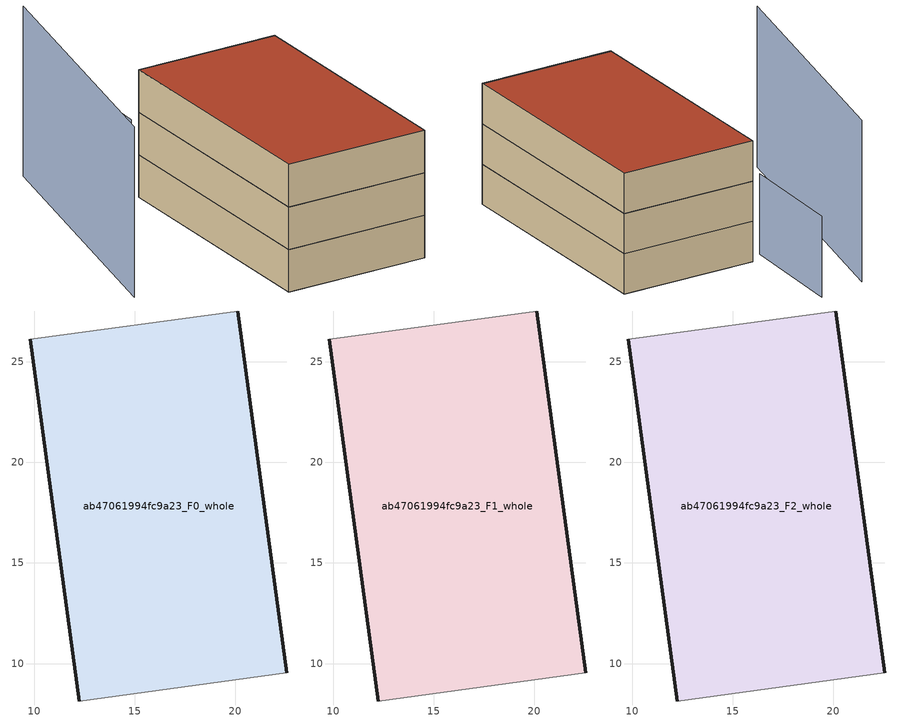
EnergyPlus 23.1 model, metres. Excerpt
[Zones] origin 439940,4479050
ab47061994fc9a23_F0_whole
 floor ground (EU_floor_Construction): 22.55,9.54 20.12,27.53 9.82,26.13 12.25,8.14 z0
 wall outside (EU_wall_Construction): 12.25,8.14 9.82,26.13 / 20.12,27.53 22.55,9.54 z0:3
 wall adiabatic (EU_wall_Construction): 22.55,9.54 12.25,8.14 / 9.82,26.13 20.12,27.53 z0:3
ab47061994fc9a23_F1_whole
 floor to ab47061994fc9a23_F0_whole (EU_floor_Construction): 22.55,9.54 20.12,27.53 9.81,26.13 12.25,8.14 z3
 wall outside (EU_wall_Construction): 12.25,8.14 9.82,26.13 / 20.12,27.53 22.55,9.54 z3:6
 wall adiabatic (EU_wall_Construction): 22.55,9.54 12.25,8.14 / 9.82,26.13 20.12,27.53 z3:6
ab47061994fc9a23_F2_whole
 floor to ab47061994fc9a23_F1_whole (EU_floor_Construction): 22.55,9.54 20.12,27.53 9.81,26.13 12.25,8.14 z6
 wall outside (EU_wall_Construction): 12.25,8.14 9.82,26.13 / 20.12,27.53 22.55,9.54 z6:9
 wall adiabatic (EU_wall_Construction): 22.55,9.54 12.25,8.14 / 9.82,26.13 20.12,27.53 z6:9
 roof outside (EU_roof_Construction): 20.12,27.53 22.55,9.54 12.25,8.14 9.82,26.13 z9
shading: 8.86,25.17 8.07,33.57 z0:6; 4.46,32.31 2.86,11.57 z0:12
[Building]
EU S2 Campaign: North Axis=0; Terrain=City; Solar Distribution=FullExterior
[Site:Location]
Madrid: Latitude=40.5; Longitude=-3.5; Time Zone=1; Elevation=609
[SizingPeriod:WeatherFileDays]
AnnualSizingPeriod: Begin Month=1; Begin Day of Month=1; End Month=12; End Day of Month=31; Day of Week for Start Day=Monday; Use Weather File Daylight Saving Period=No; Use Weather File Rain and Snow Indicators=No
[MATERIAL]
EU_InternalMass_Material: Roughness=MediumRough; Thickness=0.1; Conductivity=1; Density=1800; Specific Heat=900; Thermal Absorptance=0.9; Solar Absorptance=0.7; Visible Absorptance=0.7
[MATERIAL:NOMASS] Roughness=MediumRough; Thermal Absorptance=0.9; Solar Absorptance=0.7; Visible Absorptance=0.7
Name | Thermal Resistance
EU_wall_NoMass | 1.60022
EU_roof_NoMass | 1.57597
EU_floor_NoMass | 0.470652
[CONSTRUCTION]
EU_wall_Construction: EU_wall_NoMass
EU_roof_Construction: EU_roof_NoMass
EU_floor_Construction: EU_floor_NoMass
EU_InternalMass_Construction: EU_InternalMass_Material
[ZONE] Type=1; Multiplier=1; Ceiling Height=autocalculate; Volume=566.351; Floor Area=autocalculate; Part of Total Floor Area=Yes
ab47061994fc9a23_F0_whole; ab47061994fc9a23_F1_whole; ab47061994fc9a23_F2_whole
[INTERNALMASS] Construction=EU_InternalMass_Construction; Surface Area=188.784
Name | Zone or ZoneList
ab47061994fc9a23_F0_whole_EU_InternalMass | ab47061994fc9a23_F0_whole
ab47061994fc9a23_F1_whole_EU_InternalMass | ab47061994fc9a23_F1_whole
ab47061994fc9a23_F2_whole_EU_InternalMass | ab47061994fc9a23_F2_whole
[OTHEREQUIPMENT] Fuel Type=Electricity; Design Level Calculation Method=Watts/Area; Power per Zone Floor Area=1; Fraction Latent=0; Fraction Radiant=0; Fraction Lost=0; Carbon Dioxide Generation Rate=0; EndUse Subcategory=EU_Step8_InternalGains
Name | Zone or ZoneList or Space or SpaceList | Schedule
EU_Step8_InternalGain_ab47061994fc9a23_F0_whole_f000 | ab47061994fc9a23_F0_whole | EU_Step8_GainSchedule_ab47061994fc9a23_F0_whole_f000
EU_Step8_InternalGain_ab47061994fc9a23_F1_whole_f000 | ab47061994fc9a23_F1_whole | EU_Step8_GainSchedule_ab47061994fc9a23_F1_whole_f000
EU_Step8_InternalGain_ab47061994fc9a23_F2_whole_f000 | ab47061994fc9a23_F2_whole | EU_Step8_GainSchedule_ab47061994fc9a23_F2_whole_f000
[ZONEVENTILATION:DESIGNFLOWRATE] Schedule=EU_AlwaysOn; Design Flow Rate Calculation Method=AirChanges/Hour; Air Changes per Hour=0.480704; Ventilation Type=Natural; Fan Pressure Rise=0; Fan Total Efficiency=1; Constant Term Coefficient=1; Temperature Term Coefficient=0; Velocity Term Coefficient=0; Velocity Squared Term Coefficient=0; Minimum Indoor Temperature=-100; Maximum Indoor Temperature=100; Delta Temperature=-100; Minimum Outdoor Temperature=-100; Maximum Outdoor Temperature=100; Maximum Wind Speed=40
Name | Zone or ZoneList or Space or SpaceList
EU_ConstantAir_ab47061994fc9a23_F0_whole | ab47061994fc9a23_F0_whole
EU_ConstantAir_ab47061994fc9a23_F1_whole | ab47061994fc9a23_F1_whole
EU_ConstantAir_ab47061994fc9a23_F2_whole | ab47061994fc9a23_F2_whole
[HVACTEMPLATE:THERMOSTAT] Constant Heating Setpoint=20; Constant Cooling Setpoint=50
EU_HeatOnly_ab47061994fc9a23_F0_whole; EU_HeatOnly_ab47061994fc9a23_F1_whole; EU_HeatOnly_ab47061994fc9a23_F2_whole
[HVACTEMPLATE:ZONE:IDEALLOADSAIRSYSTEM] System Availability Schedule=EU_AlwaysOn; Maximum Heating Supply Air Temperature=50; Minimum Cooling Supply Air Temperature=13; Maximum Heating Supply Air Humidity Ratio=0.0156; Minimum Cooling Supply Air Humidity Ratio=0.0077; Heating Limit=NoLimit; Cooling Limit=NoLimit; Heating Availability Schedule=EU_AlwaysOn; Cooling Availability Schedule=EU_CoolingOff; Dehumidification Control Type=ConstantSensibleHeatRatio; Cooling Sensible Heat Ratio=0.7; Dehumidification Setpoint=60; Humidification Control Type=None; Humidification Setpoint=30; Outdoor Air Method=None; Outdoor Air Flow Rate per Person=0.00944; Outdoor Air Flow Rate per Zone Floor Area=0; Outdoor Air Flow Rate per Zone=0; Demand Controlled Ventilation Type=None; Outdoor Air Economizer Type=NoEconomizer; Heat Recovery Type=None; Sensible Heat Recovery Effectiveness=0.7; Latent Heat Recovery Effectiveness=0.65
Name | Template Thermostat
ab47061994fc9a23_F0_whole | EU_HeatOnly_ab47061994fc9a23_F0_whole
ab47061994fc9a23_F1_whole | EU_HeatOnly_ab47061994fc9a23_F1_whole
ab47061994fc9a23_F2_whole | EU_HeatOnly_ab47061994fc9a23_F2_whole
[SIZING:ZONE] Zone Cooling Design Supply Air Temperature Input Method=SupplyAirTemperature; Zone Cooling Design Supply Air Temperature=13; Zone Heating Design Supply Air Temperature Input Method=SupplyAirTemperature; Zone Heating Design Supply Air Temperature=50; Zone Cooling Design Supply Air Humidity Ratio=0.008; Zone Heating Design Supply Air Humidity Ratio=0.008; Cooling Design Air Flow Method=DesignDay; Cooling Design Air Flow Rate=0; Cooling Minimum Air Flow per Zone Floor Area=0.000762; Cooling Minimum Air Flow=0; Cooling Minimum Air Flow Fraction=0.2; Heating Design Air Flow Method=DesignDay; Heating Design Air Flow Rate=0; Heating Maximum Air Flow per Zone Floor Area=0.002032; Heating Maximum Air Flow=0.141576; Heating Maximum Air Flow Fraction=0.3; Account for Dedicated Outdoor Air System=No; Dedicated Outdoor Air System Control Strategy=NeutralSupplyAir; Dedicated Outdoor Air Low Setpoint Temperature for Design=autosize; Dedicated Outdoor Air High Setpoint Temperature for Design=autosize; Zone Load Sizing Method=Sensible Load Only No Latent Load; Zone Latent Cooling Design Supply Air Humidity Ratio Input Method=HumidityRatioDifference; Zone Cooling Design Supply Air Humidity Ratio Difference=0.005; Zone Latent Heating Design Supply Air Humidity Ratio Input Method=HumidityRatioDifference; Zone Humidification Design Supply Air Humidity Ratio Difference=0.005
ab47061994fc9a23_F0_whole; ab47061994fc9a23_F1_whole; ab47061994fc9a23_F2_whole
[SCHEDULE:CONSTANT]
Name | Hourly Value
EU_AlwaysOn | 1
EU_CoolingOff | 0
[SCHEDULE:FILE] Column Number=1; Rows to Skip at Top=0; Number of Hours of Data=8760; Column Separator=Comma; Interpolate to Timestep=No; Minutes per Item=60; Adjust Schedule for Daylight Savings=Yes
Name | File
EU_Step8_GainSchedule_ab47061994fc9a23_F0_whole_f000 | ../../schedules/ab47061994fc9a23/ab47061994fc9a23_F0_whole_f000_gain.csv
EU_Step8_GainSchedule_ab47061994fc9a23_F1_whole_f000 | ../../schedules/ab47061994fc9a23/ab47061994fc9a23_F1_whole_f000_gain.csv
EU_Step8_GainSchedule_ab47061994fc9a23_F2_whole_f000 | ../../schedules/ab47061994fc9a23/ab47061994fc9a23_F2_whole_f000_gain.csv
